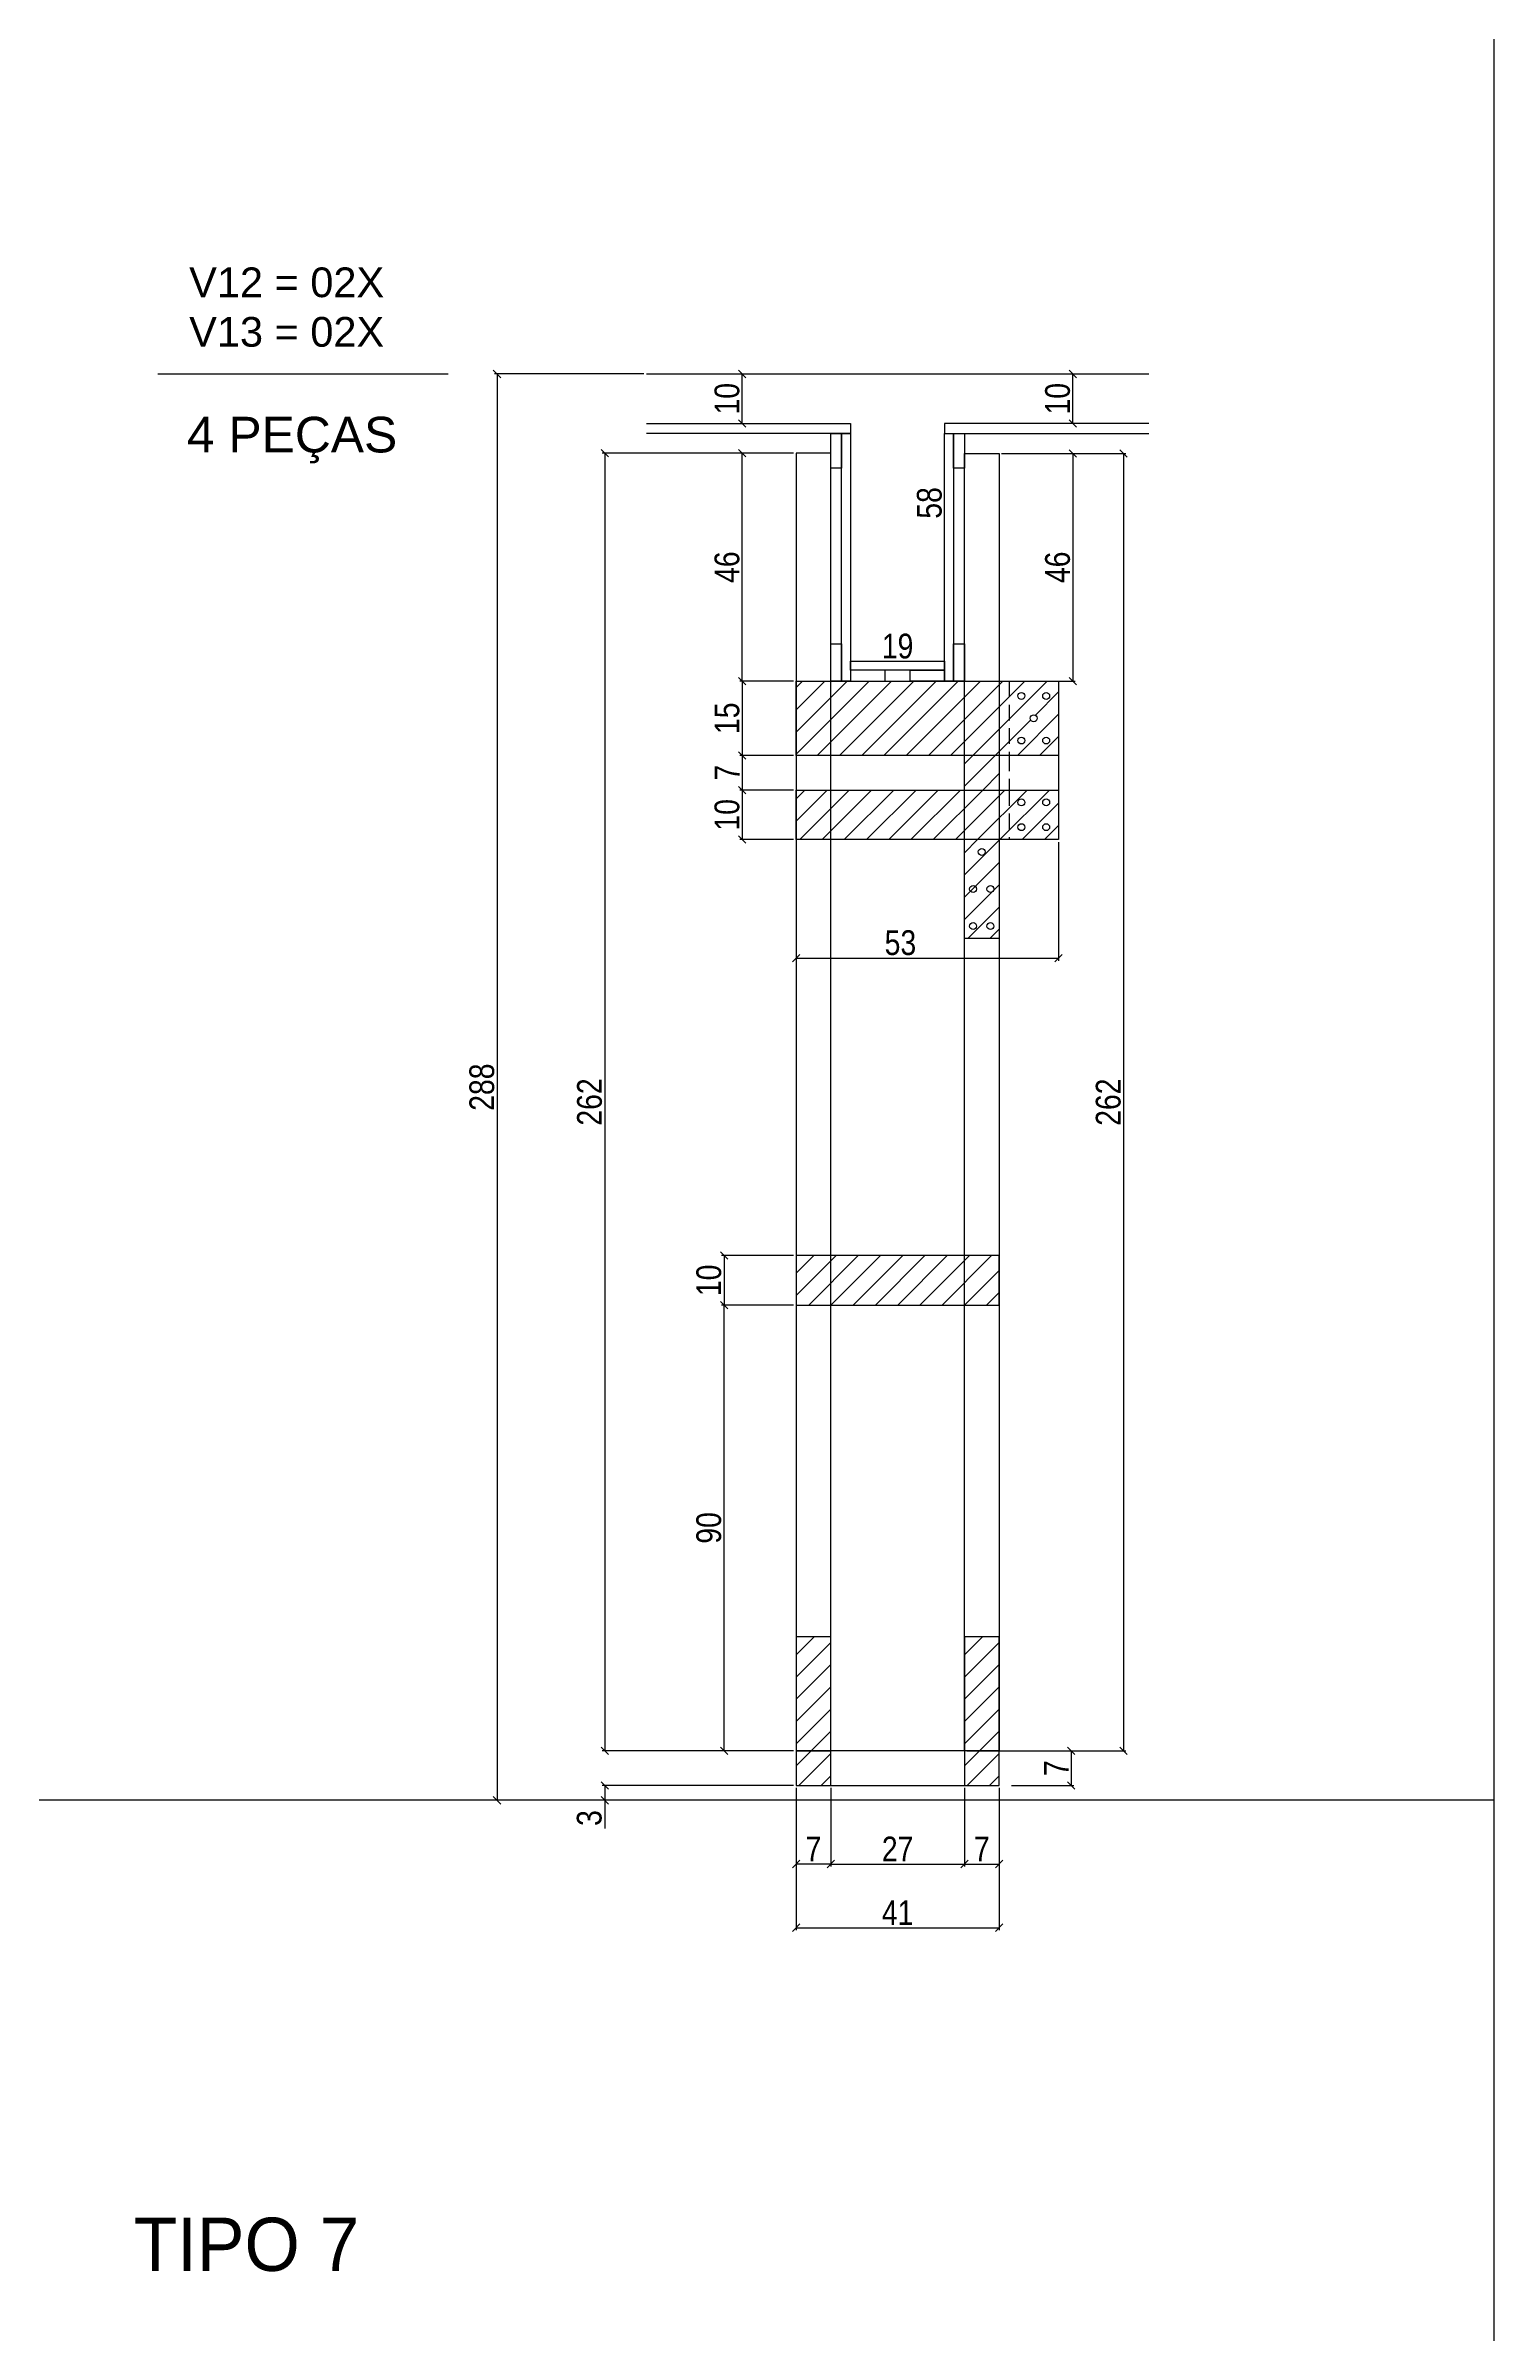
# Model space of a CAD drawing. Extents: x 16965 to 24320, y 205100 to 209880.
# Drawn here: x 19225 to 19810, y 206671 to 207596 of the extents above; entities that cross this region are included whole.
import ezdxf

# ---------------------------------------------------------------- set-up
doc = ezdxf.new("R2010")
doc.units = 0
doc.linetypes.add('DASHED2', pattern=[9.525, 6.35, -3.175])
doc.layers.get('0').update_dxf_attribs({"linetype": 'CONTINUOUS'})
doc.layers.get('DEFPOINTS').update_dxf_attribs({"linetype": 'CONTINUOUS'})
for name, color, linetype in [('COTA', 241, 'CONTINUOUS'), ('detalhes', 4, 'CONTINUOUS'), ('HACHURA', 8, 'CONTINUOUS'), ('TIRAS REESCORAMENTO', 252, 'CONTINUOUS'), ('VIGAS', 3, 'CONTINUOUS')]:
    doc.layers.add(name, color=color, linetype=linetype)
doc.styles.add('COTA TECNICA 2X', font='techl___.ttf', dxfattribs={"height": 10})
doc.styles.add('R80-50', font='arial.ttf', dxfattribs={"height": 10})
doc.styles.add('ROMAS860', font='ROMAS860.SHX', dxfattribs={"height": 8.5})
doc.dimstyles.new('SECAO', dxfattribs={"dimscale": 0.333333, "dimtxt": 5, "dimasz": 9, "dimexe": 3, "dimexo": 3, "dimgap": 3, "dimtad": 1, "dimdec": 1, "dimlfac": 0.5, "dimzin": 12, "dimdsep": 46, "dimtxsty": 'COTA TECNICA 2X', "dimblk1": 'OBLIQUE', "dimblk2": 'OBLIQUE', "dimsah": 1, "dimcen": 0.9, "dimclrd": 4, "dimclre": 4, "dimclrt": 240, "dimadec": 1, "dimazin": 3, "dimtfac": 1, "dimtdec": 1, "dimtmove": 0, "dimatfit": 3, "dimfxl": 1, "dimtolj": 1, "dimtzin": 12, "dimarcsym": 0})
pattern_1 = [(45, (-4063.8254, 9015.817), (-4.49012806, 4.49012806), [])]

# ---------------------------------------------------------------- blocks, each defined once
blk = doc.blocks.new('_Oblique')
at = {"color": 0, "linetype": 'ByBlock', "lineweight": -2}
blk.add_line((-0.5, -0.5), (0.5, 0.5), dxfattribs=at)
blk = doc.blocks.new('*D3010')
at = {"layer": 'DEFPOINTS', "color": 0, "transparency": 16777216}
for p in [(19528.03, 207431.19), (19450.74, 206907.1), (19528.03, 206907.1)]:
    blk.add_point(p, dxfattribs=at)
at = {"layer": 'detalhes', "color": 4, "lineweight": -2, "transparency": 16777216}
for p, q in [((19527.03, 207431.19), (19449.74, 207431.19)), ((19450.74, 207431.19), (19450.74, 206907.1)), ((19527.03, 206907.1), (19449.74, 206907.1))]:
    blk.add_line(p, q, dxfattribs=at)
at = {"layer": 'detalhes', "color": 4, "lineweight": -2, "transparency": 16777216, "xscale": 3, "yscale": 3, "zscale": 3}
for p, rotation in [((19450.74, 207431.19), 90), ((19450.74, 206907.1), 270)]:
    blk.add_blockref('_Oblique', p, dxfattribs=dict(at, rotation=rotation))
at = {"layer": 'detalhes', "color": 240, "transparency": 16777216, "insert": (19444.63, 207169.14), "char_height": 10, "attachment_point": 5, "rotation": 90, "style": 'COTA TECNICA 2X'}
blk.add_mtext('\\A1;262', dxfattribs=at)
blk = doc.blocks.new('*D3011')
at = {"layer": 'DEFPOINTS', "color": 0, "transparency": 16777216}
for p in [(19528.03, 206893.1), (19610.03, 206893.1), (19610.03, 206835.64)]:
    blk.add_point(p, dxfattribs=at)
at = {"layer": 'detalhes', "color": 4, "lineweight": -2, "transparency": 16777216}
for p, q in [((19528.03, 206892.1), (19528.03, 206834.64)), ((19610.03, 206892.1), (19610.03, 206834.64)), ((19528.03, 206835.64), (19610.03, 206835.64))]:
    blk.add_line(p, q, dxfattribs=at)
at = {"layer": 'detalhes', "color": 4, "lineweight": -2, "transparency": 16777216, "xscale": 3, "yscale": 3, "zscale": 3, "rotation": 180}
blk.add_blockref('_Oblique', (19528.03, 206835.64), dxfattribs=at)
at = {"layer": 'detalhes', "color": 4, "lineweight": -2, "transparency": 16777216, "xscale": 3, "yscale": 3, "zscale": 3}
blk.add_blockref('_Oblique', (19610.03, 206835.64), dxfattribs=at)
at = {"layer": 'detalhes', "color": 240, "transparency": 16777216, "insert": (19569.03, 206841.71), "char_height": 10, "attachment_point": 5, "style": 'COTA TECNICA 2X'}
blk.add_mtext('\\A1;41', dxfattribs=at)
blk = doc.blocks.new('*D3012')
at = {"layer": 'DEFPOINTS', "color": 0, "transparency": 16777216}
for p in [(19542.03, 206893.1), (19596.03, 206893.1), (19596.03, 206861.36)]:
    blk.add_point(p, dxfattribs=at)
at = {"layer": 'detalhes', "color": 4, "lineweight": -2, "transparency": 16777216}
for p, q in [((19542.03, 206892.1), (19542.03, 206860.36)), ((19596.03, 206892.1), (19596.03, 206860.36)), ((19542.03, 206861.36), (19596.03, 206861.36))]:
    blk.add_line(p, q, dxfattribs=at)
at = {"layer": 'detalhes', "color": 4, "lineweight": -2, "transparency": 16777216, "xscale": 3, "yscale": 3, "zscale": 3, "rotation": 180}
blk.add_blockref('_Oblique', (19542.03, 206861.36), dxfattribs=at)
at = {"layer": 'detalhes', "color": 4, "lineweight": -2, "transparency": 16777216, "xscale": 3, "yscale": 3, "zscale": 3}
blk.add_blockref('_Oblique', (19596.03, 206861.36), dxfattribs=at)
at = {"layer": 'detalhes', "color": 240, "transparency": 16777216, "insert": (19569.03, 206867.43), "char_height": 10, "attachment_point": 5, "style": 'COTA TECNICA 2X'}
blk.add_mtext('\\A1;27', dxfattribs=at)
blk = doc.blocks.new('*D3013')
at = {"layer": 'DEFPOINTS', "color": 0, "transparency": 16777216}
for p in [(19596.03, 206861.36), (19610.03, 206861.36), (19610.03, 206861.36)]:
    blk.add_point(p, dxfattribs=at)
at = {"layer": 'detalhes', "color": 4, "lineweight": -2, "transparency": 16777216}
blk.add_line((19596.03, 206861.36), (19610.03, 206861.36), dxfattribs=at)
at = {"layer": 'detalhes', "color": 4, "lineweight": -2, "transparency": 16777216, "xscale": 3, "yscale": 3, "zscale": 3, "rotation": 180}
blk.add_blockref('_Oblique', (19596.03, 206861.36), dxfattribs=at)
at = {"layer": 'detalhes', "color": 4, "lineweight": -2, "transparency": 16777216, "xscale": 3, "yscale": 3, "zscale": 3}
blk.add_blockref('_Oblique', (19610.03, 206861.36), dxfattribs=at)
at = {"layer": 'detalhes', "color": 240, "transparency": 16777216, "insert": (19603.03, 206867.43), "char_height": 10, "attachment_point": 5, "style": 'COTA TECNICA 2X'}
blk.add_mtext('\\A1;7', dxfattribs=at)
blk = doc.blocks.new('*D3014')
at = {"layer": 'DEFPOINTS', "color": 0, "transparency": 16777216}
for p in [(19528.03, 206861.36), (19528.03, 206861.36), (19542.03, 206861.36)]:
    blk.add_point(p, dxfattribs=at)
at = {"layer": 'detalhes', "color": 4, "lineweight": -2, "transparency": 16777216}
blk.add_line((19542.03, 206861.36), (19528.03, 206861.36), dxfattribs=at)
at = {"layer": 'detalhes', "color": 4, "lineweight": -2, "transparency": 16777216, "xscale": 3, "yscale": 3, "zscale": 3, "rotation": 180}
blk.add_blockref('_Oblique', (19528.03, 206861.36), dxfattribs=at)
at = {"layer": 'detalhes', "color": 4, "lineweight": -2, "transparency": 16777216, "xscale": 3, "yscale": 3, "zscale": 3}
blk.add_blockref('_Oblique', (19542.03, 206861.36), dxfattribs=at)
at = {"layer": 'detalhes', "color": 240, "transparency": 16777216, "insert": (19535.03, 206867.43), "char_height": 10, "attachment_point": 5, "style": 'COTA TECNICA 2X'}
blk.add_mtext('\\A1;7', dxfattribs=at)
blk = doc.blocks.new('*D3015')
at = {"layer": 'DEFPOINTS', "color": 0, "transparency": 16777216}
for p in [(19528.03, 207107.11), (19498.93, 207087.11), (19528.03, 207087.11)]:
    blk.add_point(p, dxfattribs=at)
at = {"layer": 'detalhes', "color": 4, "lineweight": -2, "transparency": 16777216}
for p, q in [((19527.03, 207107.11), (19497.93, 207107.11)), ((19498.93, 207107.11), (19498.93, 207087.11)), ((19527.03, 207087.11), (19497.93, 207087.11))]:
    blk.add_line(p, q, dxfattribs=at)
at = {"layer": 'detalhes', "color": 4, "lineweight": -2, "transparency": 16777216, "xscale": 3, "yscale": 3, "zscale": 3}
for p, rotation in [((19498.93, 207107.11), 90), ((19498.93, 207087.11), 270)]:
    blk.add_blockref('_Oblique', p, dxfattribs=dict(at, rotation=rotation))
at = {"layer": 'detalhes', "color": 240, "transparency": 16777216, "insert": (19492.82, 207097.11), "char_height": 10, "attachment_point": 5, "rotation": 90, "style": 'COTA TECNICA 2X'}
blk.add_mtext('\\A1;10', dxfattribs=at)
blk = doc.blocks.new('*D3016')
at = {"layer": 'DEFPOINTS', "color": 0, "transparency": 16777216}
for p in [(19506.26, 207431.19), (19528.03, 207431.19), (19528.03, 207339.14)]:
    blk.add_point(p, dxfattribs=at)
at = {"layer": 'detalhes', "color": 4, "lineweight": -2, "transparency": 16777216}
for p, q in [((19527.03, 207431.19), (19505.26, 207431.19)), ((19506.26, 207339.14), (19506.26, 207431.19)), ((19527.03, 207339.14), (19505.26, 207339.14))]:
    blk.add_line(p, q, dxfattribs=at)
at = {"layer": 'detalhes', "color": 4, "lineweight": -2, "transparency": 16777216, "xscale": 3, "yscale": 3, "zscale": 3}
for p, rotation in [((19506.26, 207431.19), 90), ((19506.26, 207339.14), 270)]:
    blk.add_blockref('_Oblique', p, dxfattribs=dict(at, rotation=rotation))
at = {"layer": 'detalhes', "color": 240, "transparency": 16777216, "insert": (19500.15, 207385.17), "char_height": 10, "attachment_point": 5, "rotation": 90, "style": 'COTA TECNICA 2X'}
blk.add_mtext('\\A1;46', dxfattribs=at)
blk = doc.blocks.new('*D3017')
at = {"layer": 'DEFPOINTS', "color": 0, "transparency": 16777216}
for p in [(19610.03, 207431.07), (19610.03, 207339.14), (19639.78, 207339.14)]:
    blk.add_point(p, dxfattribs=at)
at = {"layer": 'detalhes', "color": 4, "lineweight": -2, "transparency": 16777216}
for p, q in [((19611.03, 207431.07), (19640.78, 207431.07)), ((19639.78, 207431.07), (19639.78, 207339.14)), ((19611.03, 207339.14), (19640.78, 207339.14))]:
    blk.add_line(p, q, dxfattribs=at)
at = {"layer": 'detalhes', "color": 4, "lineweight": -2, "transparency": 16777216, "xscale": 3, "yscale": 3, "zscale": 3}
for p, rotation in [((19639.78, 207431.07), 90), ((19639.78, 207339.14), 270)]:
    blk.add_blockref('_Oblique', p, dxfattribs=dict(at, rotation=rotation))
at = {"layer": 'detalhes', "color": 240, "transparency": 16777216, "insert": (19633.68, 207385.1), "char_height": 10, "attachment_point": 5, "rotation": 90, "style": 'COTA TECNICA 2X'}
blk.add_mtext('\\A1;46', dxfattribs=at)
blk = doc.blocks.new('*D3018')
at = {"layer": 'DEFPOINTS', "color": 0, "transparency": 16777216}
for p in [(19467.55, 207463.19), (19407.23, 206887.1), (19528.03, 206887.1)]:
    blk.add_point(p, dxfattribs=at)
at = {"layer": 'detalhes', "color": 4, "lineweight": -2, "transparency": 16777216}
for p, q in [((19466.55, 207463.19), (19406.23, 207463.19)), ((19407.23, 207463.19), (19407.23, 206887.1)), ((19527.03, 206887.1), (19406.23, 206887.1))]:
    blk.add_line(p, q, dxfattribs=at)
at = {"layer": 'detalhes', "color": 4, "lineweight": -2, "transparency": 16777216, "xscale": 3, "yscale": 3, "zscale": 3}
for p, rotation in [((19407.23, 207463.19), 90), ((19407.23, 206887.1), 270)]:
    blk.add_blockref('_Oblique', p, dxfattribs=dict(at, rotation=rotation))
at = {"layer": 'detalhes', "color": 240, "transparency": 16777216, "insert": (19401.14, 207175.14), "char_height": 10, "attachment_point": 5, "rotation": 90, "style": 'COTA TECNICA 2X'}
blk.add_mtext('\\A1;288', dxfattribs=at)
blk = doc.blocks.new('*D3019')
at = {"layer": 'DEFPOINTS', "color": 0, "transparency": 16777216}
for p in [(19528.03, 206893.1), (19450.74, 206887.1), (19528.03, 206887.1)]:
    blk.add_point(p, dxfattribs=at)
at = {"layer": 'detalhes', "color": 4, "lineweight": -2, "transparency": 16777216}
for p, q in [((19527.03, 206893.1), (19449.74, 206893.1)), ((19450.74, 206893.1), (19450.74, 206887.1)), ((19527.03, 206887.1), (19449.74, 206887.1)), ((19450.74, 206887.1), (19450.74, 206875.77))]:
    blk.add_line(p, q, dxfattribs=at)
at = {"layer": 'detalhes', "color": 4, "lineweight": -2, "transparency": 16777216, "xscale": 3, "yscale": 3, "zscale": 3}
for p, rotation in [((19450.74, 206893.1), 90), ((19450.74, 206887.1), 270)]:
    blk.add_blockref('_Oblique', p, dxfattribs=dict(at, rotation=rotation))
at = {"layer": 'detalhes', "color": 240, "transparency": 16777216, "insert": (19444.52, 206879.93), "char_height": 10, "attachment_point": 5, "rotation": 90, "style": 'COTA TECNICA 2X'}
blk.add_mtext('\\A1;3', dxfattribs=at)
blk = doc.blocks.new('*D3020')
at = {"layer": 'DEFPOINTS', "color": 0, "transparency": 16777216}
for p in [(19565.06, 207463.19), (19588.03, 207463.19), (19565.06, 207347.14)]:
    blk.add_point(p, dxfattribs=at)
at = {"layer": 'detalhes', "color": 240, "transparency": 16777216, "insert": (19581.89, 207411.11), "char_height": 10, "attachment_point": 5, "rotation": 90, "style": 'COTA TECNICA 2X'}
blk.add_mtext('\\A1;58', dxfattribs=at)
blk = doc.blocks.new('*D3021')
at = {"layer": 'DEFPOINTS', "color": 0, "transparency": 16777216}
for p in [(19550.03, 207347.14), (19588.03, 207347.14), (19588.03, 207347.14)]:
    blk.add_point(p, dxfattribs=at)
at = {"layer": 'detalhes', "color": 240, "transparency": 16777216, "insert": (19569.03, 207353.23), "char_height": 10, "attachment_point": 5, "style": 'COTA TECNICA 2X'}
blk.add_mtext('\\A1;19', dxfattribs=at)
blk = doc.blocks.new('*D3022')
at = {"layer": 'DEFPOINTS', "color": 0, "transparency": 16777216}
for p in [(19498.93, 207087.11), (19528.03, 207087.11), (19527.03, 206907.1)]:
    blk.add_point(p, dxfattribs=at)
at = {"layer": 'detalhes', "color": 4, "lineweight": -2, "transparency": 16777216}
for p, q in [((19527.03, 207087.11), (19497.93, 207087.11)), ((19498.93, 206907.1), (19498.93, 207087.11)), ((19526.03, 206907.1), (19497.93, 206907.1))]:
    blk.add_line(p, q, dxfattribs=at)
at = {"layer": 'detalhes', "color": 4, "lineweight": -2, "transparency": 16777216, "xscale": 3, "yscale": 3, "zscale": 3}
for p, rotation in [((19498.93, 207087.11), 90), ((19498.93, 206907.1), 270)]:
    blk.add_blockref('_Oblique', p, dxfattribs=dict(at, rotation=rotation))
at = {"layer": 'detalhes', "color": 240, "transparency": 16777216, "insert": (19492.8, 206997.11), "char_height": 10, "attachment_point": 5, "rotation": 90, "style": 'COTA TECNICA 2X'}
blk.add_mtext('\\A1;90', dxfattribs=at)
blk = doc.blocks.new('*D3023')
at = {"layer": 'DEFPOINTS', "color": 0, "transparency": 16777216}
for p in [(19528.03, 207299.14), (19634.03, 207275.14), (19634.03, 207227.22)]:
    blk.add_point(p, dxfattribs=at)
at = {"layer": 'detalhes', "color": 4, "lineweight": -2, "transparency": 16777216}
for p, q in [((19528.03, 207298.14), (19528.03, 207226.22)), ((19634.03, 207274.14), (19634.03, 207226.22)), ((19528.03, 207227.22), (19634.03, 207227.22))]:
    blk.add_line(p, q, dxfattribs=at)
at = {"layer": 'detalhes', "color": 4, "lineweight": -2, "transparency": 16777216, "xscale": 3, "yscale": 3, "zscale": 3, "rotation": 180}
blk.add_blockref('_Oblique', (19528.03, 207227.22), dxfattribs=at)
at = {"layer": 'detalhes', "color": 4, "lineweight": -2, "transparency": 16777216, "xscale": 3, "yscale": 3, "zscale": 3}
blk.add_blockref('_Oblique', (19634.03, 207227.22), dxfattribs=at)
at = {"layer": 'detalhes', "color": 240, "transparency": 16777216, "insert": (19570.16, 207233.44), "char_height": 10, "attachment_point": 5, "style": 'COTA TECNICA 2X'}
blk.add_mtext('\\A1;53', dxfattribs=at)
blk = doc.blocks.new('*D3024')
at = {"layer": 'DEFPOINTS', "color": 0, "transparency": 16777216}
for p in [(19611.03, 207431.07), (19611.03, 206907.1), (19660.25, 206907.1)]:
    blk.add_point(p, dxfattribs=at)
at = {"layer": 'detalhes', "color": 4, "lineweight": -2, "transparency": 16777216}
for p, q in [((19612.03, 207431.07), (19661.25, 207431.07)), ((19660.25, 207431.07), (19660.25, 206907.1)), ((19612.03, 206907.1), (19661.25, 206907.1))]:
    blk.add_line(p, q, dxfattribs=at)
at = {"layer": 'detalhes', "color": 4, "lineweight": -2, "transparency": 16777216, "xscale": 3, "yscale": 3, "zscale": 3}
for p, rotation in [((19660.25, 207431.07), 90), ((19660.25, 206907.1), 270)]:
    blk.add_blockref('_Oblique', p, dxfattribs=dict(at, rotation=rotation))
at = {"layer": 'detalhes', "color": 240, "transparency": 16777216, "insert": (19654.15, 207169.08), "char_height": 10, "attachment_point": 5, "rotation": 90, "style": 'COTA TECNICA 2X'}
blk.add_mtext('\\A1;262', dxfattribs=at)
blk = doc.blocks.new('*D3025')
at = {"layer": 'DEFPOINTS', "color": 0, "transparency": 16777216}
for p in [(19596.03, 206907.1), (19614.08, 206893.1), (19639.17, 206893.1)]:
    blk.add_point(p, dxfattribs=at)
at = {"layer": 'detalhes', "color": 4, "lineweight": -2, "transparency": 16777216}
for p, q in [((19597.03, 206907.1), (19640.17, 206907.1)), ((19639.17, 206907.1), (19639.17, 206893.1)), ((19615.08, 206893.1), (19640.17, 206893.1))]:
    blk.add_line(p, q, dxfattribs=at)
at = {"layer": 'detalhes', "color": 4, "lineweight": -2, "transparency": 16777216, "xscale": 3, "yscale": 3, "zscale": 3}
for p, rotation in [((19639.17, 206907.1), 90), ((19639.17, 206893.1), 270)]:
    blk.add_blockref('_Oblique', p, dxfattribs=dict(at, rotation=rotation))
at = {"layer": 'detalhes', "color": 240, "transparency": 16777216, "insert": (19633.1, 206900.1), "char_height": 10, "attachment_point": 5, "rotation": 90, "style": 'COTA TECNICA 2X'}
blk.add_mtext('\\A1;7', dxfattribs=at)
blk = doc.blocks.new('*D3006')
at = {"layer": 'DEFPOINTS', "color": 0, "transparency": 16777216}
for p in [(19528.03, 207339.14), (19506.26, 207309.14), (19528.03, 207309.14)]:
    blk.add_point(p, dxfattribs=at)
at = {"layer": 'detalhes', "color": 4, "lineweight": -2, "transparency": 16777216}
for p, q in [((19527.03, 207339.14), (19505.26, 207339.14)), ((19506.26, 207339.14), (19506.26, 207309.14)), ((19527.03, 207309.14), (19505.26, 207309.14))]:
    blk.add_line(p, q, dxfattribs=at)
at = {"layer": 'detalhes', "color": 4, "lineweight": -2, "transparency": 16777216, "xscale": 3, "yscale": 3, "zscale": 3}
for p, rotation in [((19506.26, 207339.14), 90), ((19506.26, 207309.14), 270)]:
    blk.add_blockref('_Oblique', p, dxfattribs=dict(at, rotation=rotation))
at = {"layer": 'detalhes', "color": 240, "transparency": 16777216, "insert": (19500.15, 207324.14), "char_height": 10, "attachment_point": 5, "rotation": 90, "style": 'COTA TECNICA 2X'}
blk.add_mtext('\\A1;15', dxfattribs=at)
blk = doc.blocks.new('*D3007')
at = {"layer": 'DEFPOINTS', "color": 0, "transparency": 16777216}
for p in [(19528.03, 207295.14), (19506.26, 207275.14), (19528.03, 207275.14)]:
    blk.add_point(p, dxfattribs=at)
at = {"layer": 'detalhes', "color": 4, "lineweight": -2, "transparency": 16777216}
for p, q in [((19527.03, 207295.14), (19505.26, 207295.14)), ((19506.26, 207295.14), (19506.26, 207275.14)), ((19527.03, 207275.14), (19505.26, 207275.14))]:
    blk.add_line(p, q, dxfattribs=at)
at = {"layer": 'detalhes', "color": 4, "lineweight": -2, "transparency": 16777216, "xscale": 3, "yscale": 3, "zscale": 3}
for p, rotation in [((19506.26, 207295.14), 90), ((19506.26, 207275.14), 270)]:
    blk.add_blockref('_Oblique', p, dxfattribs=dict(at, rotation=rotation))
at = {"layer": 'detalhes', "color": 240, "transparency": 16777216, "insert": (19500.15, 207285.14), "char_height": 10, "attachment_point": 5, "rotation": 90, "style": 'COTA TECNICA 2X'}
blk.add_mtext('\\A1;10', dxfattribs=at)
blk = doc.blocks.new('*D3008')
at = {"layer": 'DEFPOINTS', "color": 0, "transparency": 16777216}
for p in [(19528.03, 207309.14), (19506.26, 207295.14), (19528.03, 207295.14)]:
    blk.add_point(p, dxfattribs=at)
at = {"layer": 'detalhes', "color": 4, "lineweight": -2, "transparency": 16777216}
for p, q in [((19527.03, 207309.14), (19505.26, 207309.14)), ((19506.26, 207309.14), (19506.26, 207295.14)), ((19527.03, 207295.14), (19505.26, 207295.14))]:
    blk.add_line(p, q, dxfattribs=at)
at = {"layer": 'detalhes', "color": 4, "lineweight": -2, "transparency": 16777216, "xscale": 3, "yscale": 3, "zscale": 3}
for p, rotation in [((19506.26, 207309.14), 90), ((19506.26, 207295.14), 270)]:
    blk.add_blockref('_Oblique', p, dxfattribs=dict(at, rotation=rotation))
at = {"layer": 'detalhes', "color": 240, "transparency": 16777216, "insert": (19500.18, 207302.14), "char_height": 10, "attachment_point": 5, "rotation": 90, "style": 'COTA TECNICA 2X'}
blk.add_mtext('\\A1;7', dxfattribs=at)
blk = doc.blocks.new('*D3009')
at = {"layer": 'DEFPOINTS', "color": 0, "transparency": 16777216}
for p in [(19639.78, 207463.19), (19639.78, 207463.19), (19639.78, 207443.19)]:
    blk.add_point(p, dxfattribs=at)
at = {"layer": 'detalhes', "color": 4, "lineweight": -2, "transparency": 16777216}
for p, q in [((19639.78, 207443.19), (19639.78, 207463.19)), ((19640.78, 207463.19), (19640.78, 207463.19)), ((19640.78, 207443.19), (19640.78, 207443.19))]:
    blk.add_line(p, q, dxfattribs=at)
at = {"layer": 'detalhes', "color": 4, "lineweight": -2, "transparency": 16777216, "xscale": 3, "yscale": 3, "zscale": 3}
for p, rotation in [((19639.78, 207463.19), 90), ((19639.78, 207443.19), 270)]:
    blk.add_blockref('_Oblique', p, dxfattribs=dict(at, rotation=rotation))
at = {"layer": 'detalhes', "color": 240, "transparency": 16777216, "insert": (19633.68, 207453.19), "char_height": 10, "attachment_point": 5, "rotation": 90, "style": 'COTA TECNICA 2X'}
blk.add_mtext('\\A1;10', dxfattribs=at)
blk = doc.blocks.new('*D3005')
at = {"layer": 'DEFPOINTS', "color": 0, "transparency": 16777216}
for p in [(19506.26, 207463.19), (19506.26, 207463.19), (19506.26, 207443.19)]:
    blk.add_point(p, dxfattribs=at)
at = {"layer": 'detalhes', "color": 4, "lineweight": -2, "transparency": 16777216}
for p, q in [((19505.26, 207463.19), (19505.26, 207463.19)), ((19506.26, 207443.19), (19506.26, 207463.19)), ((19505.26, 207443.19), (19505.26, 207443.19))]:
    blk.add_line(p, q, dxfattribs=at)
at = {"layer": 'detalhes', "color": 4, "lineweight": -2, "transparency": 16777216, "xscale": 3, "yscale": 3, "zscale": 3}
for p, rotation in [((19506.26, 207463.19), 90), ((19506.26, 207443.19), 270)]:
    blk.add_blockref('_Oblique', p, dxfattribs=dict(at, rotation=rotation))
at = {"layer": 'detalhes', "color": 240, "transparency": 16777216, "insert": (19500.15, 207453.19), "char_height": 10, "attachment_point": 5, "rotation": 90, "style": 'COTA TECNICA 2X'}
blk.add_mtext('\\A1;10', dxfattribs=at)

msp = doc.modelspace()

# ---------------------------------------------------------------- hatches: boundary and pattern name
at = {"layer": 'COTA'}
h = msp.add_hatch(dxfattribs=at)
h.set_pattern_fill('ANSI31', color=256, scale=2, style=0)
h.set_pattern_definition(pattern_1)
h.paths.add_polyline_path([(19634.03, 207339.14), (19528.03, 207339.14), (19528.03, 207309.14), (19634.03, 207309.14)])
edge = h.paths.add_edge_path(flags=16)
edge.add_arc((19619.03, 207315.14), 1.4, 0, 360)
edge = h.paths.add_edge_path(flags=16)
edge.add_arc((19624.03, 207324.14), 1.4, 0, 360)
edge = h.paths.add_edge_path(flags=16)
edge.add_arc((19619.03, 207333.14), 1.4, 0, 360)
edge = h.paths.add_edge_path(flags=16)
edge.add_arc((19629.03, 207315.14), 1.4, 0, 360)
edge = h.paths.add_edge_path(flags=16)
edge.add_arc((19629.03, 207333.14), 1.4, 0, 360)
h = msp.add_hatch(dxfattribs=at)
h.set_pattern_fill('ANSI31', color=256, scale=2, style=0)
h.set_pattern_definition(pattern_1)
h.paths.add_polyline_path([(19596.03, 207309.14), (19596.03, 207295.14), (19610.03, 207295.14), (19610.03, 207309.14)])
h = msp.add_hatch(dxfattribs=at)
h.set_pattern_fill('ANSI31', color=256, scale=2, style=0)
h.set_pattern_definition(pattern_1)
h.paths.add_polyline_path([(19634.03, 207295.14), (19528.03, 207295.14), (19528.03, 207275.14), (19634.03, 207275.14)])
edge = h.paths.add_edge_path(flags=16)
edge.add_arc((19619.03, 207290.14), 1.4, 0, 360)
edge = h.paths.add_edge_path(flags=16)
edge.add_arc((19619.03, 207280.14), 1.4, 0, 360)
edge = h.paths.add_edge_path(flags=16)
edge.add_arc((19629.03, 207290.14), 1.4, 0, 360)
edge = h.paths.add_edge_path(flags=16)
edge.add_arc((19629.03, 207280.14), 1.4, 0, 360)
h = msp.add_hatch(dxfattribs=at)
h.set_pattern_fill('ANSI31', color=256, scale=2, style=0)
h.set_pattern_definition(pattern_1)
h.paths.add_polyline_path([(19596.03, 207235.2), (19610.03, 207235.2), (19610.03, 207275.14), (19596.03, 207275.14)])
h = msp.add_hatch(dxfattribs=at)
h.set_pattern_fill('ANSI31', color=256, scale=2, style=0)
h.set_pattern_definition([(45, (-4063.8254, 8985.817), (-4.49012806, 4.49012806), [])])
h.paths.add_polyline_path([(19610.03, 207107.11), (19528.03, 207107.11), (19528.03, 207087.11), (19610.03, 207087.11)])
h = msp.add_hatch(dxfattribs=at)
h.set_pattern_fill('ANSI31', color=256, scale=2, style=0)
h.set_pattern_definition([(45, (-316.192, 201083.9064), (-4.490128, 4.490128), [])])
h.paths.add_polyline_path([(19528.03, 206893.1), (19542.03, 206893.1), (19542.03, 206953.1), (19528.03, 206953.1)])
h = msp.add_hatch(dxfattribs=at)
h.set_pattern_fill('ANSI31', color=256, scale=2, style=0)
h.set_pattern_definition([(45, (-248.192, 201083.9064), (-4.490128, 4.490128), [])])
h.paths.add_polyline_path([(19596.03, 206893.1), (19610.03, 206893.1), (19610.03, 206953.1), (19596.03, 206953.1)])

# ---------------------------------------------------------------- linework, layer by layer
at = {"linetype": 'Continuous'}
msp.add_line((19634.03, 207309.14), (19634.03, 207295.14), dxfattribs=at)
msp.add_line((19610.03, 207235.2), (19596.03, 207235.2))
at = {"color": 55, "true_color": 0x999b37}
msp.add_lwpolyline([(19213.2, 206646.49), (19810.01, 206646.49), (19810.01, 207611.27), (19213.2, 207611.27)], close=True, dxfattribs=at)
at = {"linetype": 'Continuous'}
for points in [[(19528.03, 206907.1), (19542.03, 206907.1), (19542.03, 207431.19), (19528.03, 207431.19)], [(19610.03, 206907.1), (19596.03, 206907.1), (19596.03, 207431.07), (19610.03, 207431.07)], [(19634.03, 207309.14), (19528.03, 207309.14), (19528.03, 207339.14), (19634.03, 207339.14)], [(19634.03, 207275.14), (19528.03, 207275.14), (19528.03, 207295.14), (19634.03, 207295.14)], [(19528.03, 206893.1), (19542.03, 206893.1), (19542.03, 206953.1), (19528.03, 206953.1)], [(19596.03, 206893.1), (19610.03, 206893.1), (19610.03, 206953.1), (19596.03, 206953.1)]]:
    msp.add_lwpolyline(points, close=True, dxfattribs=at)
for points in [[(19528.03, 207087.11), (19610.03, 207087.11), (19610.03, 207107.11), (19528.03, 207107.11), (19528.03, 207087.11)], [(19550.03, 206893.1), (19610.03, 206893.1), (19610.03, 206907.1), (19528.03, 206907.1), (19528.03, 206893.1), (19550.03, 206893.1)]]:
    msp.add_lwpolyline(points, dxfattribs=at)
for centre in [(19619.03, 207333.14), (19629.03, 207333.14), (19624.03, 207324.14), (19619.03, 207315.14), (19629.03, 207315.14), (19619.03, 207290.14), (19629.03, 207290.14), (19619.03, 207280.14), (19629.03, 207280.14), (19603.03, 207270.14), (19599.53, 207255.17), (19606.53, 207255.17), (19599.53, 207240.2), (19606.53, 207240.2)]:
    msp.add_circle(centre, 1.4)
at = {"layer": 'COTA', "linetype": 'DASHED2'}
for p, q in [((19614.03, 207339.14), (19614.03, 207309.14)), ((19614.03, 207309.14), (19614.03, 207295.14)), ((19614.03, 207295.14), (19614.03, 207275.14))]:
    msp.add_line(p, q, dxfattribs=at)
at = {"layer": 'HACHURA', "color": 7}
msp.add_line((19270.27, 207463.19), (19387.43, 207463.19), dxfattribs=at)
at = {"layer": 'TIRAS REESCORAMENTO', "linetype": 'ByBlock'}
for p, q in [((19467.55, 207463.19), (19670.51, 207463.19)), ((19810.01, 206887.1), (19213.2, 206887.1))]:
    msp.add_line(p, q, dxfattribs=at)
for points in [[(19467.55, 207443.19), (19550.03, 207443.19), (19550.03, 207439.19), (19467.55, 207439.19)], [(19550.03, 207339.14), (19546.43, 207339.14), (19546.43, 207439.19), (19550.03, 207439.19), (19550.03, 207339.14)], [(19670.51, 207443.19), (19588.03, 207443.19), (19588.03, 207439.19), (19670.51, 207439.19)], [(19591.63, 207339.14), (19588.03, 207339.14), (19588.03, 207439.19), (19591.63, 207439.19), (19591.63, 207339.14)]]:
    msp.add_lwpolyline(points, dxfattribs=at)
for points in [[(19542.03, 207439.19), (19546.43, 207439.19), (19546.43, 207425.19), (19542.03, 207425.19)], [(19591.63, 207439.19), (19596.03, 207439.19), (19596.03, 207425.19), (19591.63, 207425.19)], [(19542.03, 207354.14), (19546.43, 207354.14), (19546.43, 207339.14), (19542.03, 207339.14)], [(19591.63, 207354.14), (19596.03, 207354.14), (19596.03, 207339.14), (19591.63, 207339.14)], [(19588.03, 207343.54), (19550.03, 207343.54), (19550.03, 207347.14), (19588.03, 207347.14)], [(19563.99, 207339.14), (19563.99, 207343.54), (19550.03, 207343.54), (19550.03, 207339.14)], [(19574.06, 207339.14), (19574.06, 207343.54), (19588.03, 207343.54), (19588.03, 207339.14)]]:
    msp.add_lwpolyline(points, close=True, dxfattribs=at)

# ---------------------------------------------------------------- texts
at = {"linetype": 'Continuous', "style": 'ROMAS860'}
msp.add_text('TIPO 7', height=21.505, dxfattribs=at).set_placement((19260.48, 206697.01))
at = {"layer": 'VIGAS', "color": 7, "attachment_point": 1, "style": 'R80-50'}
for s, width, insert, char_height in [('\\PV12 = 02X\\PV13 = 02X', 124.324, (19282.89, 207526.22), 12), ('4 PEÇAS', 162.221, (19281.96, 207445.9), 14.4)]:
    msp.add_mtext_dynamic_manual_height_columns(s, width=width, gutter_width=50, heights=[0], dxfattribs=dict(at, insert=insert, char_height=char_height))

# ---------------------------------------------------------------- dimensions: what is measured, and where the dimension line sits
at = {"layer": 'detalhes', "color": 3}
for base, p1, p2, picture, middle in [((19407.23, 206887.1), (19467.55, 207463.19), (19528.03, 206887.1), '*D3018', (19401.14, 207175.14)), ((19506.26, 207463.19), (19506.26, 207443.19), (19506.26, 207463.19), '*D3005', (19500.15, 207453.19)), ((19639.78, 207463.19), (19639.78, 207443.19), (19639.78, 207463.19), '*D3009', (19633.68, 207453.19)), ((19450.74, 206907.1), (19528.03, 207431.19), (19528.03, 206907.1), '*D3010', (19444.63, 207169.14)), ((19506.26, 207431.19), (19528.03, 207339.14), (19528.03, 207431.19), '*D3016', (19500.15, 207385.17)), ((19639.78, 207339.14), (19610.03, 207431.07), (19610.03, 207339.14), '*D3017', (19633.68, 207385.1)), ((19506.26, 207309.14), (19528.03, 207339.14), (19528.03, 207309.14), '*D3006', (19500.15, 207324.14)), ((19506.26, 207295.14), (19528.03, 207309.14), (19528.03, 207295.14), '*D3008', (19500.18, 207302.14)), ((19506.26, 207275.14), (19528.03, 207295.14), (19528.03, 207275.14), '*D3007', (19500.15, 207285.14)), ((19498.93, 207087.11), (19528.03, 207107.11), (19528.03, 207087.11), '*D3015', (19492.82, 207097.11)), ((19498.93, 207087.11), (19527.03, 206907.1), (19528.03, 207087.11), '*D3022', (19492.8, 206997.11)), ((19639.17, 206893.1), (19596.03, 206907.1), (19614.08, 206893.1), '*D3025', (19633.1, 206900.1)), ((19450.74, 206887.1), (19528.03, 206893.1), (19528.03, 206887.1), '*D3019', (19444.52, 206879.93))]:
    dim = msp.add_linear_dim(base=base, p1=p1, p2=p2, angle=90, dimstyle='SECAO', dxfattribs=at)
    dim.commit()
    dim.dimension.update_dxf_attribs({"geometry": picture, "text_midpoint": middle})
dim = msp.add_linear_dim(base=(19588.03, 207463.19), p1=(19565.06, 207347.14), p2=(19565.06, 207463.19), angle=90, dimstyle='SECAO', override={"dimse1": 1, "dimse2": 1, "dimsd1": 1, "dimsd2": 1}, dxfattribs=at)
dim.commit()
dim.dimension.update_dxf_attribs({"geometry": '*D3020', "text_midpoint": (19588.03, 207411.11), "dimtype": 160})
dim = msp.add_linear_dim(base=(19660.25, 206907.1), p1=(19611.03, 207431.07), p2=(19611.03, 206907.1), angle=90, dimstyle='SECAO', dxfattribs=at)
dim.commit()
dim.dimension.update_dxf_attribs({"geometry": '*D3024', "text_midpoint": (19660.25, 207169.08), "dimtype": 160})
dim = msp.add_linear_dim(base=(19588.03, 207347.14), p1=(19550.03, 207347.14), p2=(19588.03, 207347.14), dimstyle='SECAO', override={"dimse1": 1, "dimse2": 1, "dimsd1": 1, "dimsd2": 1}, dxfattribs=at)
dim.commit()
dim.dimension.update_dxf_attribs({"geometry": '*D3021', "text_midpoint": (19569.03, 207347.14), "dimtype": 160})
for base, p1, p2, picture, middle in [((19634.03, 207227.22), (19528.03, 207299.14), (19634.03, 207275.14), '*D3023', (19570.16, 207227.22)), ((19610.03, 206835.64), (19528.03, 206893.1), (19610.03, 206893.1), '*D3011', (19569.03, 206835.64)), ((19596.03, 206861.36), (19542.03, 206893.1), (19596.03, 206893.1), '*D3012', (19569.03, 206861.36)), ((19610.03, 206861.36), (19596.03, 206861.36), (19610.03, 206861.36), '*D3013', (19603.03, 206861.36))]:
    dim = msp.add_linear_dim(base=base, p1=p1, p2=p2, dimstyle='SECAO', dxfattribs=at)
    dim.commit()
    dim.dimension.update_dxf_attribs({"geometry": picture, "text_midpoint": middle, "dimtype": 160})
dim = msp.add_linear_dim(base=(19528.03, 206861.36), p1=(19542.03, 206861.36), p2=(19528.03, 206861.36), dimstyle='SECAO', dxfattribs=at)
dim.commit()
dim.dimension.update_dxf_attribs({"geometry": '*D3014', "text_midpoint": (19535.03, 206867.43)})

doc.saveas('drawing.dxf')
